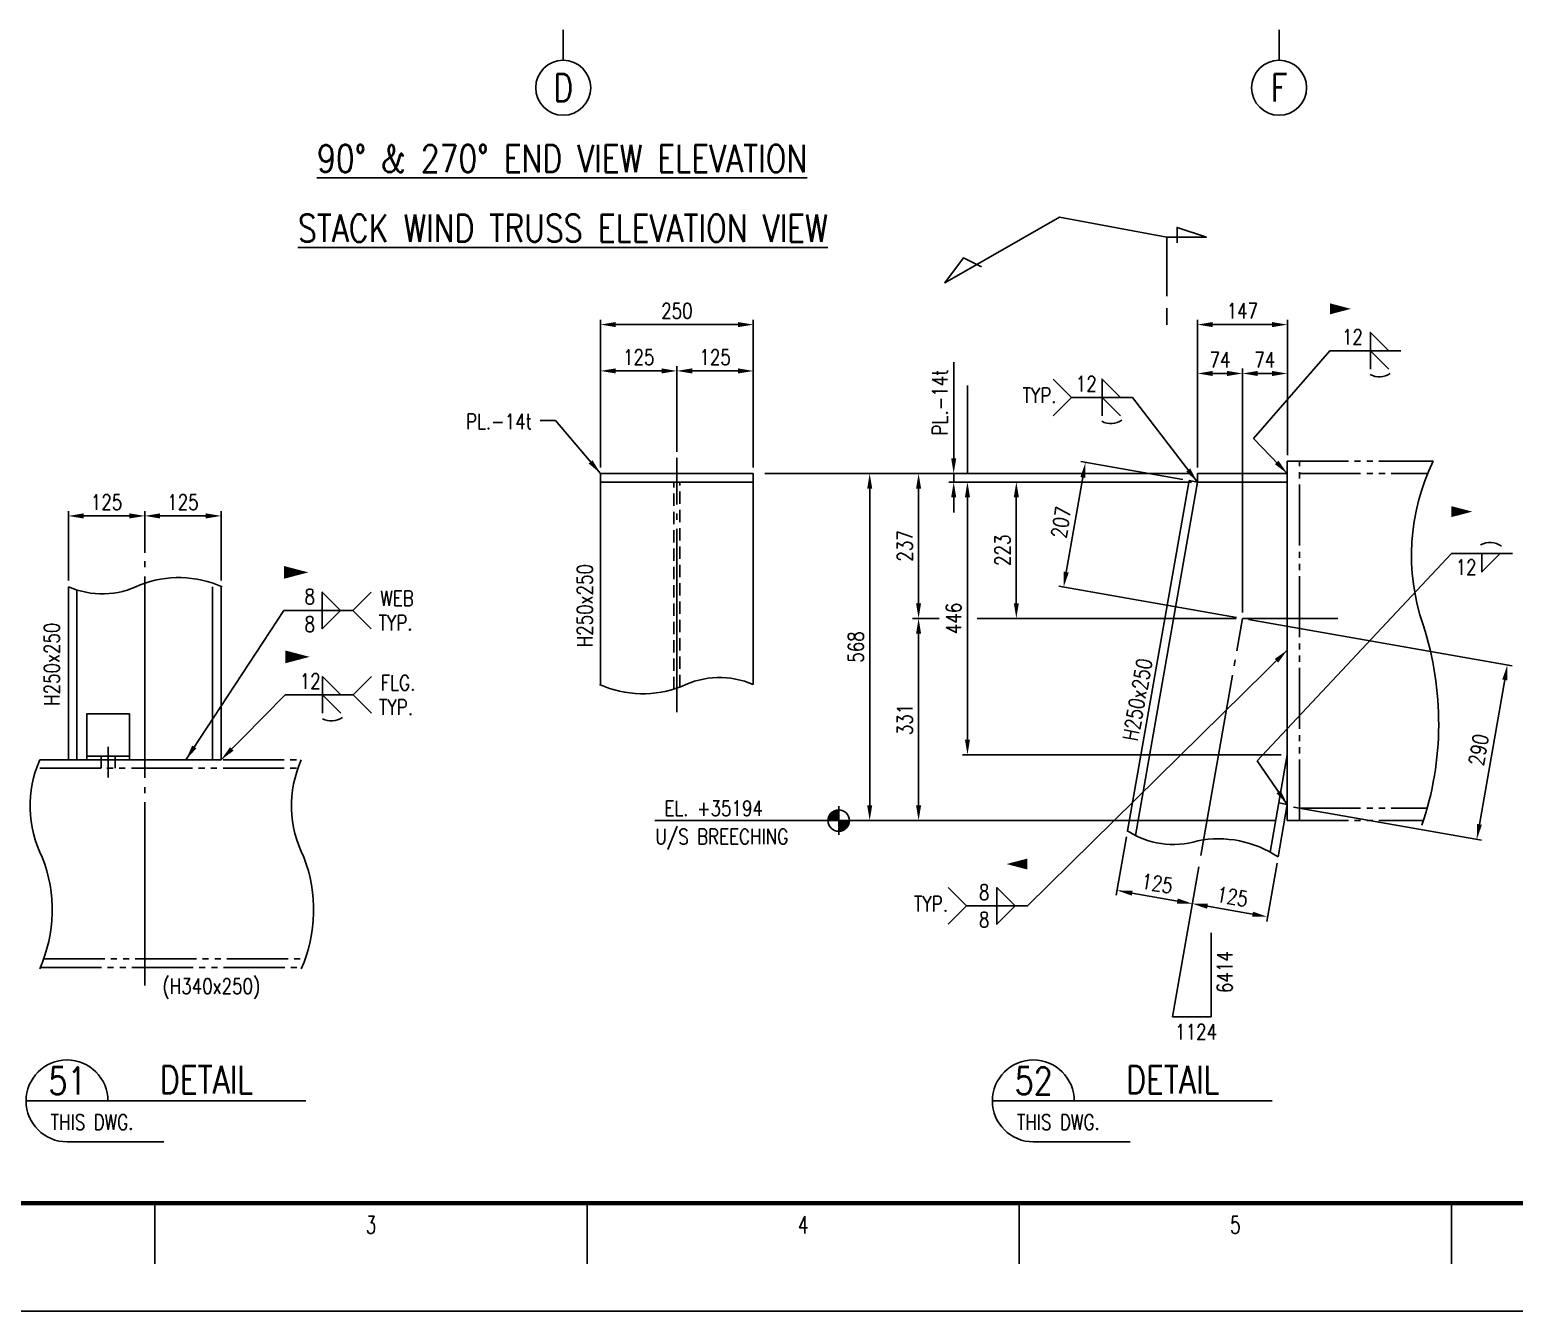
# Model space of a CAD drawing. Header units: millimetres. Extents: x 0 to 134087, y -49114 to 20834.
# Drawn here: x 36526 to 45030, y 0 to 7342 of the extents above; entities that cross this region are included whole.
import ezdxf
from ezdxf.enums import TextEntityAlignment as Align

# ---------------------------------------------------------------- set-up
doc = ezdxf.new("R2010")
doc.units = ezdxf.units.MM
doc.header["$LTSCALE"] = 35
for name, pattern in [('JNK-CENTER', [34, 30, -1.5, 1, -1.5]), ('JNK-HIDDEN', [3, 2, -1]), ('JNK-PHANTOM', [15, 10, -1, 1, -1, 1, -1])]:
    doc.linetypes.add(name, pattern=pattern)
for name, color, linetype in [('CEN-R', 1, 'JNK-CENTER'), ('CON-C', 4, 'Continuous'), ('CON-G', 3, 'Continuous'), ('CON-W', 7, 'Continuous'), ('CON-Y', 2, 'Continuous'), ('Dim-W', 7, 'Continuous'), ('HID-Y', 2, 'JNK-HIDDEN'), ('PHA-M', 6, 'JNK-PHANTOM'), ('STL-OBJT', 7, 'Continuous'), ('TXT-Y', 2, 'Continuous'), ('TXTT-C', 4, 'Continuous')]:
    doc.layers.add(name, color=color, linetype=linetype)
doc.styles.add('ROMANS', font='ROMANS.shx', dxfattribs={"width": 0.8})
doc.styles.add('SIMPLEX', font='simplex.shx', dxfattribs={"width": 0.8})
doc.styles.add('TXTD-Y', font='SIMPLEX.shx', dxfattribs={"width": 0.8})
doc.dimstyles.new('DIM35_15', dxfattribs={"dimscale": 35, "dimtxt": 2.5, "dimasz": 2.5, "dimexe": 1, "dimexo": 1, "dimgap": 1, "dimtad": 1, "dimdec": 0, "dimlfac": 0.428571, "dimdsep": 46, "dimtxsty": 'SIMPLEX', "dimcen": 0, "dimclrd": 256, "dimclre": 256, "dimclrt": 2, "dimadec": 1, "dimazin": 2, "dimtfac": 1, "dimtdec": 0, "dimtix": 1, "dimtmove": 2, "dimatfit": 2, "dimfxl": 1, "dimarcsym": 1})
doc.dimstyles.new('DIM35x3.5', dxfattribs={"dimscale": 35, "dimtxt": 2.5, "dimasz": 2.5, "dimexe": 0.8, "dimexo": 1, "dimgap": 1, "dimtad": 1, "dimdec": 0, "dimlfac": 0.285714, "dimdsep": 46, "dimtxsty": 'SIMPLEX', "dimcen": 0, "dimclrd": 7, "dimclre": 7, "dimclrt": 2, "dimadec": 1, "dimazin": 2, "dimtfac": 1, "dimtdec": 0, "dimtix": 1, "dimtmove": 0, "dimatfit": 2, "dimfxl": 1, "dimtfill": 1, "dimarcsym": 1})

# ---------------------------------------------------------------- blocks, each defined once
blk = doc.blocks.new('col-line')
at = {"layer": 'CON-Y'}
blk.add_line((0, 3), (0, 8), dxfattribs=at)
blk.add_circle((0, 12.5), 4.5, dxfattribs=at)
at = {"layer": 'CON-C', "style": 'SIMPLEX', "width": 0.8}
blk.add_attdef('1', text='', height=4.5, dxfattribs=at).set_placement((0, 12.5), align=Align.MIDDLE_CENTER)
blk = doc.blocks.new('A$C326477C4')
at = {"layer": 'CEN-R'}
blk.add_line((35, -54), (35, -104), dxfattribs=at)
at = {"layer": 'CON-G', "ltscale": 0.5}
for p, q in [((70, -69), (0, -69)), ((70, -75), (0, -75))]:
    blk.add_line(p, q, dxfattribs=at)
blk.add_lwpolyline([(0, 0), (0, -75), (70, -75), (70, 0), (0, 0)], dxfattribs=at)
at = {"layer": 'CON-Y'}
for p, q in [((23.5, -69), (23.5, -89)), ((46.5, -69), (46.5, -89))]:
    blk.add_line(p, q, dxfattribs=at)
blk = doc.blocks.new('weld-sy6')
blk.add_lwpolyline([(0, -3.2), (0, 0), (3.2, -3.2)])
blk.add_arc((1.53, -1.19), 3.36, 242.2167, 304.6401)
blk = doc.blocks.new('SECTITLE')
at = {"layer": 'CON-G'}
for p, q in [((-1.7, 0), (44.1, 0)), ((5, -6.7), (20.86, -6.7))]:
    blk.add_line(p, q, dxfattribs=at)
blk.add_arc((5, 0), 6.7, 0, 270, dxfattribs=at)
at = {"layer": 'CON-C', "style": 'SIMPLEX', "width": 0.8}
for tag, p in [('A', (5.06, 1.04)), ('ELEVATION', (27.83, 1.22))]:
    blk.add_attdef(tag, text='', height=4.5, dxfattribs=at).set_placement(p, align=Align.CENTER)
at = {"layer": 'CON-Y', "style": 'SIMPLEX', "width": 0.8}
blk.add_attdef('H0000-0000', (1.54, -4.72), '', height=2.5, dxfattribs=at)
blk.add_attdef('SCALE', text='', height=2.5, dxfattribs=at).set_placement((44.9, -3.72), align=Align.RIGHT)
blk = doc.blocks.new('FS-MARK')
h = blk.add_hatch(color=256)
edge = h.paths.add_edge_path()
edge.add_arc((0, 0), 1.75, 90, 180)
edge.add_line((-1.75, 0), (0, 0))
edge.add_line((0, 0), (0, 1.75))
h = blk.add_hatch(color=256)
edge = h.paths.add_edge_path()
edge.add_line((0, 0), (0, -1.75))
edge.add_arc((0, 0), 1.75, 270, 360)
edge.add_line((1.75, 0), (0, 0))
for p, q in [((2.33, 0), (-2.33, 0)), ((0, 2.33), (0, -2.33))]:
    blk.add_line(p, q)
blk.add_circle((0, 0), 1.75)
at = {"layer": 'CON-Y', "style": 'SIMPLEX', "width": 0.8}
blk.add_attdef('F.S.', (3.19, 1), '', height=2.5, dxfattribs=at)
blk = doc.blocks.new('*D457')
at = {"color": 7, "linetype": 'ByBlock', "lineweight": -2, "transparency": 16777216}
for p, q in [((36747.2, 4185.9), (36747.2, 4584.5)), ((36834.7, 4556.5), (37097.2, 4556.5)), ((37184.7, 4345.8), (37184.7, 4584.5))]:
    blk.add_line(p, q, dxfattribs=at)
at = {"color": 7, "transparency": 16777216}
for points in [[(36834.7, 4571.1), (36834.7, 4541.9), (36747.2, 4556.5)], [(37097.2, 4571.1), (37097.2, 4541.9), (37184.7, 4556.5)]]:
    blk.add_solid(points, dxfattribs=at)
at = {"layer": 'DEFPOINTS', "color": 0, "transparency": 16777216}
for p in [(37184.7, 4556.5), (37184.7, 4310.8), (36747.2, 4150.9)]:
    blk.add_point(p, dxfattribs=at)
at = {"color": 2, "transparency": 16777216, "insert": (36966, 4635.2), "char_height": 87.5, "attachment_point": 5, "style": 'SIMPLEX', "bg_fill": 3, "box_fill_scale": 1.1, "bg_fill_color": 256, "bg_fill_true_color": 13158600, "bg_fill_transparency": 0}
blk.add_mtext('125', dxfattribs=at)
blk = doc.blocks.new('*D458')
at = {"color": 7, "linetype": 'ByBlock', "lineweight": -2, "transparency": 16777216}
for p, q in [((37184.7, 4345.8), (37184.7, 4584.5)), ((37534.7, 4556.5), (37272.2, 4556.5)), ((37622.2, 4185.9), (37622.2, 4584.5))]:
    blk.add_line(p, q, dxfattribs=at)
at = {"color": 7, "transparency": 16777216}
for points in [[(37272.2, 4571.1), (37272.2, 4541.9), (37184.7, 4556.5)], [(37534.7, 4571.1), (37534.7, 4541.9), (37622.2, 4556.5)]]:
    blk.add_solid(points, dxfattribs=at)
at = {"layer": 'DEFPOINTS', "color": 0, "transparency": 16777216}
for p in [(37184.7, 4556.5), (37184.7, 4310.8), (37622.2, 4150.9)]:
    blk.add_point(p, dxfattribs=at)
at = {"color": 2, "transparency": 16777216, "insert": (37403.5, 4635.2), "char_height": 87.5, "attachment_point": 5, "style": 'SIMPLEX', "bg_fill": 3, "box_fill_scale": 1.1, "bg_fill_color": 256, "bg_fill_true_color": 13158600, "bg_fill_transparency": 0}
blk.add_mtext('125', dxfattribs=at)
blk = doc.blocks.new('*D487')
at = {"color": 7, "linetype": 'ByBlock', "lineweight": -2, "transparency": 16777216}
for p, q in [((42808.9, 2717.5), (42750.3, 2383.3)), ((43223.2, 2546.8), (43181.3, 2307.7)), ((42841.4, 2395.7), (43099.9, 2350.4))]:
    blk.add_line(p, q, dxfattribs=at)
at = {"color": 7, "transparency": 16777216}
for points in [[(42843.9, 2410.1), (42838.8, 2381.4), (42755.2, 2410.9)], [(43102.4, 2364.8), (43097.4, 2336.1), (43186.1, 2335.3)]]:
    blk.add_solid(points, dxfattribs=at)
at = {"layer": 'DEFPOINTS', "color": 0, "transparency": 16777216}
for p in [(42815, 2752), (43229.2, 2581.3), (43186.1, 2335.3)]:
    blk.add_point(p, dxfattribs=at)
at = {"color": 2, "transparency": 16777216, "insert": (42984.2, 2450.7), "char_height": 87.5, "attachment_point": 5, "rotation": 350.05635, "style": 'SIMPLEX', "bg_fill": 3, "box_fill_scale": 1.1, "bg_fill_color": 256, "bg_fill_true_color": 13158600, "bg_fill_transparency": 0}
blk.add_mtext('125', dxfattribs=at)
blk = doc.blocks.new('*D488')
at = {"color": 7, "linetype": 'ByBlock', "lineweight": -2, "transparency": 16777216}
for p, q in [((43670.8, 2566.4), (43612.2, 2232.2)), ((43223.2, 2546.8), (43181.3, 2307.7)), ((43530.8, 2274.9), (43272.3, 2320.2))]:
    blk.add_line(p, q, dxfattribs=at)
at = {"color": 7, "transparency": 16777216}
for points in [[(43274.8, 2334.6), (43269.8, 2305.8), (43186.1, 2335.3)], [(43533.4, 2289.2), (43528.3, 2260.5), (43617, 2259.8)]]:
    blk.add_solid(points, dxfattribs=at)
at = {"layer": 'DEFPOINTS', "color": 0, "transparency": 16777216}
for p in [(43229.2, 2581.3), (43676.8, 2600.9), (43186.1, 2335.3)]:
    blk.add_point(p, dxfattribs=at)
at = {"color": 2, "transparency": 16777216, "insert": (43415.2, 2375.1), "char_height": 87.5, "attachment_point": 5, "rotation": 350.05635, "style": 'SIMPLEX', "bg_fill": 3, "box_fill_scale": 1.1, "bg_fill_color": 256, "bg_fill_true_color": 13158600, "bg_fill_transparency": 0}
blk.add_mtext('125', dxfattribs=at)
blk = doc.blocks.new('*D489')
at = {"color": 7, "linetype": 'ByBlock', "lineweight": -2, "transparency": 16777216}
for p, q in [((43180.1, 4799.4), (41309.6, 4799.4)), ((41337.6, 4711.9), (41337.6, 2898.9)), ((42840.1, 2811.4), (41309.6, 2811.4))]:
    blk.add_line(p, q, dxfattribs=at)
at = {"color": 7, "transparency": 16777216}
for points in [[(41323, 4711.9), (41352.1, 4711.9), (41337.6, 4799.4)], [(41323, 2898.9), (41352.1, 2898.9), (41337.6, 2811.4)]]:
    blk.add_solid(points, dxfattribs=at)
at = {"layer": 'DEFPOINTS', "color": 0, "transparency": 16777216}
for p in [(43215.1, 4799.4), (41337.6, 2811.4), (42875.1, 2811.4)]:
    blk.add_point(p, dxfattribs=at)
at = {"color": 2, "transparency": 16777216, "insert": (41258.8, 3805.4), "char_height": 87.5, "attachment_point": 5, "rotation": 90, "style": 'SIMPLEX', "bg_fill": 3, "box_fill_scale": 1.1, "bg_fill_color": 256, "bg_fill_true_color": 13158600, "bg_fill_transparency": 0}
blk.add_mtext('568', dxfattribs=at)
blk = doc.blocks.new('*D516')
at = {"color": 7, "linetype": 'ByBlock', "lineweight": -2, "transparency": 16777216}
for p, q in [((41582.6, 4799.4), (41589.6, 4799.4)), ((41617.6, 4056.6), (41617.6, 4711.9)), ((41736.5, 3969.1), (41589.6, 3969.1)), ((42009.3, 3969.1), (41954, 3969.1)), ((43437.5, 3969.1), (42200.6, 3969.1))]:
    blk.add_line(p, q, dxfattribs=at)
at = {"color": 7, "transparency": 16777216}
for points in [[(41603, 4711.9), (41632.1, 4711.9), (41617.6, 4799.4)], [(41603, 4056.6), (41632.1, 4056.6), (41617.6, 3969.1)]]:
    blk.add_solid(points, dxfattribs=at)
at = {"layer": 'DEFPOINTS', "color": 0, "transparency": 16777216}
for p in [(41617.6, 4799.4), (41617.6, 4799.4), (43472.5, 3969.1)]:
    blk.add_point(p, dxfattribs=at)
at = {"color": 2, "transparency": 16777216, "insert": (41538.8, 4384.2), "char_height": 87.5, "attachment_point": 5, "rotation": 90, "style": 'SIMPLEX', "bg_fill": 3, "box_fill_scale": 1.1, "bg_fill_color": 256, "bg_fill_true_color": 13158600, "bg_fill_transparency": 0}
blk.add_mtext('237', dxfattribs=at)
blk = doc.blocks.new('*D490')
at = {"color": 7, "linetype": 'ByBlock', "lineweight": -2, "transparency": 16777216}
for p, q in [((41582.6, 3969.1), (41589.6, 3969.1)), ((41617.6, 3881.6), (41617.6, 2898.9)), ((41582.6, 2811.4), (41589.6, 2811.4))]:
    blk.add_line(p, q, dxfattribs=at)
at = {"color": 7, "transparency": 16777216}
for points in [[(41603, 3881.6), (41632.1, 3881.6), (41617.6, 3969.1)], [(41603, 2898.9), (41632.1, 2898.9), (41617.6, 2811.4)]]:
    blk.add_solid(points, dxfattribs=at)
at = {"layer": 'DEFPOINTS', "color": 0, "transparency": 16777216}
for p in [(41617.6, 3969.1), (41617.6, 2811.4), (41617.6, 2811.4)]:
    blk.add_point(p, dxfattribs=at)
at = {"color": 2, "transparency": 16777216, "insert": (41538.8, 3390.2), "char_height": 87.5, "attachment_point": 5, "rotation": 90, "style": 'SIMPLEX', "bg_fill": 3, "box_fill_scale": 1.1, "bg_fill_color": 256, "bg_fill_true_color": 13158600, "bg_fill_transparency": 0}
blk.add_mtext('331', dxfattribs=at)
blk = doc.blocks.new('*D491')
at = {"color": 7, "linetype": 'ByBlock', "lineweight": -2, "transparency": 16777216}
for p, q in [((41818.8, 4886.9), (41818.8, 5437.7)), ((43180.1, 4799.4), (41790.8, 4799.4)), ((41818.8, 4750.4), (41818.8, 4799.4)), ((43180.1, 4750.4), (41790.8, 4750.4)), ((41818.8, 4662.9), (41818.8, 4575.4))]:
    blk.add_line(p, q, dxfattribs=at)
at = {"color": 7, "transparency": 16777216}
for points in [[(41804.2, 4886.9), (41833.4, 4886.9), (41818.8, 4799.4)], [(41804.2, 4662.9), (41833.4, 4662.9), (41818.8, 4750.4)]]:
    blk.add_solid(points, dxfattribs=at)
at = {"layer": 'DEFPOINTS', "color": 0, "transparency": 16777216}
for p in [(41818.8, 4799.4), (43215.1, 4799.4), (43215.1, 4750.4)]:
    blk.add_point(p, dxfattribs=at)
at = {"color": 2, "transparency": 16777216, "insert": (41740.1, 5206.1), "char_height": 87.5, "attachment_point": 5, "rotation": 90, "style": 'SIMPLEX', "bg_fill": 3, "box_fill_scale": 1.1, "bg_fill_color": 256, "bg_fill_true_color": 13158600, "bg_fill_transparency": 0}
blk.add_mtext('PL.-14t', dxfattribs=at)
blk = doc.blocks.new('*D492')
at = {"color": 7, "linetype": 'ByBlock', "lineweight": -2, "transparency": 16777216}
for p, q in [((41862.6, 4750.4), (41869.6, 4750.4)), ((41897.6, 3275.2), (41897.6, 4662.9)), ((43695, 3187.7), (41869.6, 3187.7))]:
    blk.add_line(p, q, dxfattribs=at)
at = {"color": 7, "transparency": 16777216}
for points in [[(41883, 4662.9), (41912.1, 4662.9), (41897.6, 4750.4)], [(41883, 3275.2), (41912.1, 3275.2), (41897.6, 3187.7)]]:
    blk.add_solid(points, dxfattribs=at)
at = {"layer": 'DEFPOINTS', "color": 0, "transparency": 16777216}
for p in [(41897.6, 4750.4), (41897.6, 4750.4), (43730, 3187.7)]:
    blk.add_point(p, dxfattribs=at)
at = {"color": 2, "transparency": 16777216, "insert": (41818.8, 3969.1), "char_height": 87.5, "attachment_point": 5, "rotation": 90, "style": 'SIMPLEX', "bg_fill": 3, "box_fill_scale": 1.1, "bg_fill_color": 256, "bg_fill_true_color": 13158600, "bg_fill_transparency": 0}
blk.add_mtext('446', dxfattribs=at)
blk = doc.blocks.new('*D493')
at = {"color": 7, "linetype": 'ByBlock', "lineweight": -2, "transparency": 16777216}
for p, q in [((43472.5, 4004.1), (43472.5, 5400.5)), ((43560, 5372.5), (43642.5, 5372.5)), ((43730, 4904.4), (43730, 5400.5))]:
    blk.add_line(p, q, dxfattribs=at)
at = {"color": 7, "transparency": 16777216}
for points in [[(43560, 5387.1), (43560, 5357.9), (43472.5, 5372.5)], [(43642.5, 5387.1), (43642.5, 5357.9), (43730, 5372.5)]]:
    blk.add_solid(points, dxfattribs=at)
at = {"layer": 'DEFPOINTS', "color": 0, "transparency": 16777216}
for p in [(43730, 5372.5), (43730, 4869.4), (43472.5, 3969.1)]:
    blk.add_point(p, dxfattribs=at)
at = {"color": 2, "transparency": 16777216, "insert": (43601.2, 5451.2), "char_height": 87.5, "attachment_point": 5, "style": 'SIMPLEX', "bg_fill": 3, "box_fill_scale": 1.1, "bg_fill_color": 256, "bg_fill_true_color": 13158600, "bg_fill_transparency": 0}
blk.add_mtext('74', dxfattribs=at)
blk = doc.blocks.new('*D494')
at = {"color": 7, "linetype": 'ByBlock', "lineweight": -2, "transparency": 16777216}
for p, q in [((43215.1, 4834.4), (43215.1, 5680.5)), ((43302.6, 5652.5), (43642.5, 5652.5)), ((43730, 4939.4), (43730, 5680.5))]:
    blk.add_line(p, q, dxfattribs=at)
at = {"color": 7, "transparency": 16777216}
for points in [[(43302.6, 5667.1), (43302.6, 5637.9), (43215.1, 5652.5)], [(43642.5, 5667.1), (43642.5, 5637.9), (43730, 5652.5)]]:
    blk.add_solid(points, dxfattribs=at)
at = {"layer": 'DEFPOINTS', "color": 0, "transparency": 16777216}
for p in [(43730, 5652.5), (43730, 4904.4), (43215.1, 4799.4)]:
    blk.add_point(p, dxfattribs=at)
at = {"color": 2, "transparency": 16777216, "insert": (43472.5, 5731.2), "char_height": 87.5, "attachment_point": 5, "style": 'SIMPLEX', "bg_fill": 3, "box_fill_scale": 1.1, "bg_fill_color": 256, "bg_fill_true_color": 13158600, "bg_fill_transparency": 0}
blk.add_mtext('147', dxfattribs=at)
blk = doc.blocks.new('*D495')
at = {"color": 7, "linetype": 'ByBlock', "lineweight": -2, "transparency": 16777216}
for p, q in [((43180.1, 4750.4), (42149.6, 4750.4)), ((42177.6, 4056.6), (42177.6, 4662.9)), ((42993.3, 3969.1), (42149.6, 3969.1))]:
    blk.add_line(p, q, dxfattribs=at)
at = {"color": 7, "transparency": 16777216}
for points in [[(42163, 4662.9), (42192.1, 4662.9), (42177.6, 4750.4)], [(42163, 4056.6), (42192.1, 4056.6), (42177.6, 3969.1)]]:
    blk.add_solid(points, dxfattribs=at)
at = {"layer": 'DEFPOINTS', "color": 0, "transparency": 16777216}
for p in [(42177.6, 4750.4), (43215.1, 4750.4), (43028.3, 3969.1)]:
    blk.add_point(p, dxfattribs=at)
at = {"color": 2, "transparency": 16777216, "insert": (42098.8, 4359.7), "char_height": 87.5, "attachment_point": 5, "rotation": 90, "style": 'SIMPLEX', "bg_fill": 3, "box_fill_scale": 1.1, "bg_fill_color": 256, "bg_fill_true_color": 13158600, "bg_fill_transparency": 0}
blk.add_mtext('223', dxfattribs=at)
blk = doc.blocks.new('*D496')
at = {"color": 7, "linetype": 'ByBlock', "lineweight": -2, "transparency": 16777216}
for p, q in [((43507, 3963), (45018.1, 3698.1)), ((44830.4, 2789.6), (44975.4, 3616.8)), ((43764.4, 2887.6), (44842.9, 2698.6))]:
    blk.add_line(p, q, dxfattribs=at)
at = {"color": 7, "transparency": 16777216}
for points in [[(44961.1, 3619.3), (44989.8, 3614.2), (44990.6, 3702.9)], [(44816.1, 2792.1), (44844.8, 2787.1), (44815.3, 2703.4)]]:
    blk.add_solid(points, dxfattribs=at)
at = {"layer": 'DEFPOINTS', "color": 0, "transparency": 16777216}
for p in [(43472.5, 3969.1), (44990.6, 3702.9), (43730, 2893.7)]:
    blk.add_point(p, dxfattribs=at)
at = {"color": 2, "transparency": 16777216, "insert": (44825.4, 3216.8), "char_height": 87.5, "attachment_point": 5, "rotation": 80.05635, "style": 'SIMPLEX', "bg_fill": 3, "box_fill_scale": 1.1, "bg_fill_color": 256, "bg_fill_true_color": 13158600, "bg_fill_transparency": 0}
blk.add_mtext('290', dxfattribs=at)
blk = doc.blocks.new('*D497')
at = {"color": 7, "linetype": 'ByBlock', "lineweight": -2, "transparency": 16777216}
for p, q in [((43215.1, 4869.4), (43215.1, 5400.5)), ((43302.6, 5372.5), (43385, 5372.5)), ((43472.5, 4039.1), (43472.5, 5400.5))]:
    blk.add_line(p, q, dxfattribs=at)
at = {"color": 7, "transparency": 16777216}
for points in [[(43302.6, 5387.1), (43302.6, 5357.9), (43215.1, 5372.5)], [(43385, 5387.1), (43385, 5357.9), (43472.5, 5372.5)]]:
    blk.add_solid(points, dxfattribs=at)
at = {"layer": 'DEFPOINTS', "color": 0, "transparency": 16777216}
for p in [(43472.5, 5372.5), (43215.1, 4834.4), (43472.5, 4004.1)]:
    blk.add_point(p, dxfattribs=at)
at = {"color": 2, "transparency": 16777216, "insert": (43343.8, 5451.2), "char_height": 87.5, "attachment_point": 5, "style": 'SIMPLEX', "bg_fill": 3, "box_fill_scale": 1.1, "bg_fill_color": 256, "bg_fill_true_color": 13158600, "bg_fill_transparency": 0}
blk.add_mtext('74', dxfattribs=at)
blk = doc.blocks.new('*D498')
at = {"color": 7, "linetype": 'ByBlock', "lineweight": -2, "transparency": 16777216}
for p, q in [((43132.3, 4764.9), (42546.3, 4867.7)), ((42558.8, 4776.6), (42463.8, 4234.7)), ((43438, 3975.1), (42421.1, 4153.4))]:
    blk.add_line(p, q, dxfattribs=at)
at = {"color": 7, "transparency": 16777216}
for points in [[(42544.4, 4779.2), (42573.1, 4774.1), (42573.9, 4862.8)], [(42449.4, 4237.3), (42478.1, 4232.2), (42448.7, 4148.6)]]:
    blk.add_solid(points, dxfattribs=at)
at = {"layer": 'DEFPOINTS', "color": 0, "transparency": 16777216}
for p in [(43166.8, 4758.9), (42448.7, 4148.6), (43472.5, 3969.1)]:
    blk.add_point(p, dxfattribs=at)
at = {"color": 2, "transparency": 16777216, "insert": (42433.7, 4519.3), "char_height": 87.5, "attachment_point": 5, "rotation": 80.05635, "style": 'SIMPLEX', "bg_fill": 3, "box_fill_scale": 1.1, "bg_fill_color": 256, "bg_fill_true_color": 13158600, "bg_fill_transparency": 0}
blk.add_mtext('207', dxfattribs=at)
blk = doc.blocks.new('*D499')
at = {"color": 7, "linetype": 'ByBlock', "lineweight": -2, "transparency": 16777216}
for p, q in [((39795.8, 4834.4), (39795.8, 5680.5)), ((39883.3, 5652.5), (40583.3, 5652.5)), ((40670.8, 4834.4), (40670.8, 5680.5))]:
    blk.add_line(p, q, dxfattribs=at)
at = {"color": 7, "transparency": 16777216}
for points in [[(39883.3, 5667.1), (39883.3, 5637.9), (39795.8, 5652.5)], [(40583.3, 5667.1), (40583.3, 5637.9), (40670.8, 5652.5)]]:
    blk.add_solid(points, dxfattribs=at)
at = {"layer": 'DEFPOINTS', "color": 0, "transparency": 16777216}
for p in [(40670.8, 5652.5), (39795.8, 4799.4), (40670.8, 4799.4)]:
    blk.add_point(p, dxfattribs=at)
at = {"color": 2, "transparency": 16777216, "insert": (40233.3, 5731.2), "char_height": 87.5, "attachment_point": 5, "style": 'SIMPLEX', "bg_fill": 3, "box_fill_scale": 1.1, "bg_fill_color": 256, "bg_fill_true_color": 13158600, "bg_fill_transparency": 0}
blk.add_mtext('250', dxfattribs=at)
blk = doc.blocks.new('*D500')
at = {"color": 7, "linetype": 'ByBlock', "lineweight": -2, "transparency": 16777216}
for p, q in [((40233.3, 4924.5), (40233.3, 5415.1)), ((40320.8, 5387.1), (40583.3, 5387.1)), ((40670.8, 4869.4), (40670.8, 5415.1))]:
    blk.add_line(p, q, dxfattribs=at)
at = {"color": 7, "transparency": 16777216}
for points in [[(40320.8, 5401.7), (40320.8, 5372.5), (40233.3, 5387.1)], [(40583.3, 5401.7), (40583.3, 5372.5), (40670.8, 5387.1)]]:
    blk.add_solid(points, dxfattribs=at)
at = {"layer": 'DEFPOINTS', "color": 0, "transparency": 16777216}
for p in [(40670.8, 5387.1), (40233.3, 4889.5, 0), (40670.8, 4834.4)]:
    blk.add_point(p, dxfattribs=at)
at = {"color": 2, "transparency": 16777216, "insert": (40452.1, 5465.8), "char_height": 87.5, "attachment_point": 5, "style": 'SIMPLEX', "bg_fill": 3, "box_fill_scale": 1.1, "bg_fill_color": 256, "bg_fill_true_color": 13158600, "bg_fill_transparency": 0}
blk.add_mtext('125', dxfattribs=at)
blk = doc.blocks.new('*D501')
at = {"color": 7, "linetype": 'ByBlock', "lineweight": -2, "transparency": 16777216}
for p, q in [((39795.8, 4869.4), (39795.8, 5415.1)), ((40145.8, 5387.1), (39883.3, 5387.1)), ((40233.3, 4959.5), (40233.3, 5415.1))]:
    blk.add_line(p, q, dxfattribs=at)
at = {"color": 7, "transparency": 16777216}
for points in [[(39883.3, 5401.7), (39883.3, 5372.5), (39795.8, 5387.1)], [(40145.8, 5401.7), (40145.8, 5372.5), (40233.3, 5387.1)]]:
    blk.add_solid(points, dxfattribs=at)
at = {"layer": 'DEFPOINTS', "color": 0, "transparency": 16777216}
for p in [(39795.8, 5387.1), (40233.3, 4924.5), (39795.8, 4834.4)]:
    blk.add_point(p, dxfattribs=at)
at = {"color": 2, "transparency": 16777216, "insert": (40014.6, 5465.8), "char_height": 87.5, "attachment_point": 5, "style": 'SIMPLEX', "bg_fill": 3, "box_fill_scale": 1.1, "bg_fill_color": 256, "bg_fill_true_color": 13158600, "bg_fill_transparency": 0}
blk.add_mtext('125', dxfattribs=at)
blk = doc.blocks.new('SECMARK4')
at = {"layer": 'CON-C'}
blk.add_line((0, 0), (-2.72, 0), dxfattribs=at)
blk.add_lwpolyline([(-4.67, 0), (-14.32, 0), (-14.32, -6.45), (-15.93, -1.66), (-13.39, -1.66)], dxfattribs=at)
at = {"layer": 'CON-C', "style": 'SIMPLEX', "width": 0.8}
blk.add_attdef('TAG', text='', height=3.5, dxfattribs=at).set_placement((-7.82, -4.86), align=Align.CENTER)

msp = doc.modelspace()

# ---------------------------------------------------------------- linework, layer by layer
for p, q in [((43292.9512, 1687.5041), (43292.9512, 2168.5955)), ((43072.5346, 1687.5041), (43292.9512, 1687.5041))]:
    msp.add_line(p, q)
at = {"color": 7}
for p, q in [((37243.3475, 618.9025), (37243.3475, 272.3171)), ((39718.9573, 618.9025), (39718.9573, 272.3171)), ((42194.567, 618.9025), (42194.567, 272.3171)), ((44670.1768, 618.9025), (44670.1768, 272.3171)), ((60736.8841, 0), (31301.8841, 0))]:
    msp.add_line(p, q, dxfattribs=at)
for points in [[(44205.8177, 5502.7581), (44205.8177, 5607.7581), (44310.8177, 5502.7581)], [(44844.5666, 4341.0456), (44844.5666, 4236.0456), (44949.5666, 4341.0456)], [(38201.3119, 4015.0556), (38201.3119, 4120.0556), (38306.3119, 4015.0556)], [(38201.3119, 4015.0556), (38201.3119, 3910.0556), (38306.3119, 4015.0556)], [(38203.9061, 3531.073), (38203.9061, 3636.073), (38308.9061, 3531.073)], [(42066.3972, 2322.1767), (42066.3972, 2427.1767), (42171.3972, 2322.1767)], [(42066.3972, 2322.1767), (42066.3972, 2217.1767), (42171.3972, 2322.1767)]]:
    msp.add_lwpolyline(points)
at = {"color": 7, "const_width": 24.7561}
msp.add_lwpolyline([(32292.128, 618.9025), (60130.3597, 618.9025)], dxfattribs=at)
msp.add_arc((44890.7247, 4286.5524), 117.4618, 55.35992354, 117.78333935)
at = {"layer": 'CEN-R'}
for p, q in [((40233.3295, 3432.4462, 0), (40233.3295, 4889.4546, 0)), ((43729.9674, 2811.4117), (43729.9674, 4869.4117)), ((37184.7382, 3159.5606), (37184.7382, 4310.7706)), ((43234.4235, 2610.9315), (43472.5223, 3969.0668)), ((43472.5223, 3969.0668), (44019.426, 3969.0668)), ((37184.7382, 1866.0264), (37184.7382, 3296.3047)), ((37184.7382, 2809.5606), (37184.7382, 1866.0264))]:
    msp.add_line(p, q, dxfattribs=at)
at = {"layer": 'CON-C'}
msp.add_lwpolyline([(43040.5636, 6153.1289), (42424.6564, 6268.3049), (41767.7993, 5891.9595), (41874.8626, 6034.8245), (41978.925, 5982.8479)], dxfattribs=at)
at = {"layer": 'CON-G'}
for p, q in [((39795.8295, 3587.6643, 0), (39795.8295, 4799.4117, 0)), ((39795.8295, 4799.4117), (40670.8295, 4799.4117)), ((40670.8295, 3590.0225, 0), (40670.8295, 4799.4117, 0)), ((43729.9674, 4799.4117), (43215.0773, 4799.4117)), ((43215.0773, 4750.4117), (43215.0773, 4799.4117)), ((43729.9674, 2903.9593), (43729.9674, 4799.4117)), ((43729.9674, 2903.9593), (43729.9674, 4799.4117)), ((39795.8295, 4750.4117), (40670.8295, 4750.4117)), ((42814.984, 2752.0095), (43166.8133, 4758.873)), ((42860.1672, 2725.9759), (43215.0773, 4750.4117)), ((43215.0773, 4750.4117), (43166.8133, 4758.873)), ((43729.9674, 4750.4117), (43215.0773, 4750.4117)), ((36747.2382, 3159.5606), (36747.2382, 4150.9034)), ((36796.2382, 3159.5606), (36796.2382, 4132.3918)), ((37573.2382, 3159.5606), (37573.2382, 4150.9034)), ((37622.2382, 3159.5606), (37622.2382, 4150.9034)), ((36747.2382, 3159.5606), (37622.2382, 3159.5606)), ((43632.2905, 2630.5648), (43729.9674, 3187.722)), ((43677.2456, 2603.2301), (43729.9674, 2903.9593)), ((43729.9674, 2903.9593), (43681.7035, 2912.4206))]:
    msp.add_line(p, q, dxfattribs=at)
at = {"layer": 'CON-W'}
for p, q in [((43974.2138, 5502.7581), (44380.8177, 5502.7581)), ((39537.0021, 5102.919), (39449.5021, 5102.919)), ((44669.5666, 4341.0456), (45019.5666, 4341.0456)), ((44669.5666, 4341.0456), (45019.5666, 4341.0456)), ((38376.3119, 4015.0556), (37981.832, 4015.0556)), ((37989.5681, 3531.073), (38378.9061, 3531.073)), ((41891.3972, 2322.1767), (42241.3972, 2322.1767))]:
    msp.add_line(p, q, dxfattribs=at)
for points in [[(43974.2138, 5502.7581, 0, 0, 0), (43974.2138, 5742.7581, 63, 0, 0), (44094.2138, 5742.7581, 0, 0, 0)], [(44669.5666, 4341.0456, 0, 0, 0), (44669.5666, 4581.0456, 63, 0, 0), (44789.5666, 4581.0456, 0, 0, 0)], [(42241.3972, 2322.1767, 0, 0, 0), (42241.3972, 2562.1767, 63, 0, 0), (42121.3972, 2562.1767, 0, 0, 0)]]:
    msp.add_lwpolyline(points, format="xyseb", dxfattribs=at)
for points in [[(38481.3119, 4120.0556), (38376.3119, 4015.0556), (38481.3119, 3910.0556)], [(38483.9061, 3636.073), (38378.9061, 3531.073), (38483.9061, 3426.073)], [(41786.3972, 2427.1767), (41891.3972, 2322.1767), (41786.3972, 2217.1767)]]:
    msp.add_lwpolyline(points, dxfattribs=at)
at = {"layer": 'Dim-W'}
msp.add_line((40107.6635, 2811.4117), (43662.3491, 2811.4117), dxfattribs=at)
at = {"layer": 'HID-Y'}
for p, q in [((40215.8295, 3564.0025, 0), (40215.8295, 4750.4117, 0)), ((40250.8295, 3575.7384, 0), (40250.8295, 4750.4117, 0))]:
    msp.add_line(p, q, dxfattribs=at)
at = {"layer": 'PHA-M'}
for p, q in [((43729.9674, 4869.4117), (44565.7504, 4869.4117)), ((43729.9674, 4799.4117), (43729.9674, 4869.4117)), ((43799.9674, 2811.4117), (43799.9674, 4869.4117)), ((43799.9674, 4799.4117), (44534.2304, 4799.4117)), ((36583.4458, 3159.5606), (38081.4229, 3159.5606)), ((36747.2382, 3159.5606), (37622.2382, 3159.5606)), ((36583.4458, 3110.5606), (38062.1102, 3110.5606)), ((43729.9674, 2903.9593), (43729.9674, 2811.4117)), ((43729.9674, 2811.4117), (44510.0261, 2811.4117)), ((43799.9674, 2881.4117), (44530.897, 2881.4117)), ((36586.6529, 1969.5606), (38084.63, 1969.5606)), ((36605.9109, 2018.5606), (38103.888, 2018.5606))]:
    msp.add_line(p, q, dxfattribs=at)
at = {"layer": 'PHA-M', "linetype": 'ByBlock'}
for points in [[(44501.3528, 2785.0072, 0.161075605), (44507.7477, 3931.8527, -0.198847876), (44565.7504, 4869.4117)], [(36747.2382, 4150.9034, 0.224731575), (37158.1007, 4161.7319, -0.198847876), (37627.6516, 4150.9034)], [(36583.4458, 3159.5606, 0.224731575), (36598.1724, 2600.7875, -0.198847876), (36583.4458, 1962.1983)], [(38081.4229, 3159.5606, 0.224731575), (38096.1496, 2600.7875, -0.198847876), (38081.4229, 1962.1983)], [(42810.0577, 2755.2595, 0.224731575), (43216.6182, 2694.9777, -0.198847876), (43677.2456, 2603.2301)]]:
    msp.add_lwpolyline(points, format="xyb", dxfattribs=at)
at = {"layer": 'PHA-M', "linetype": 'ByBlock', "elevation": 0}
msp.add_lwpolyline([(40670.8295, 3590.0225, 0.224731575), (40259.9669, 3579.1941, -0.198847876), (39790.416, 3590.0225)], format="xyb", dxfattribs=at)
at = {"layer": 'STL-OBJT'}
for points in [[(37981.832, 4015.0556, 0, 0, 0), (37981.832, 4233.073, 73.5, 0, 0), (38121.832, 4233.073, 0, 0, 0)], [(37989.5681, 3531.073, 0, 0, 0), (37989.5681, 3749.0904, 73.5, 0, 0), (38129.5681, 3749.0904, 0, 0, 0)]]:
    msp.add_lwpolyline(points, format="xyseb", dxfattribs=at)

# ---------------------------------------------------------------- block references
at = {"xscale": -3.5, "yscale": 3.5, "zscale": 3.5}
msp.add_blockref('A$C326477C4', (37097.2382, 3422.0606), dxfattribs=at)
at = {"layer": 'CON-W'}
ref = msp.add_blockref('col-line', (39581.903, 7446.9178, 0), dxfattribs=dict(at, xscale=-35, yscale=35, zscale=35, rotation=180))
ref.add_attrib('1', 'D', dxfattribs={"layer": 'CON-C', "height": 157.5, "style": 'SIMPLEX', "width": 0.8}).set_placement((39581.903, 7009.4178, 0), align=Align.MIDDLE_CENTER)
ref = msp.add_blockref('col-line', (43682.903, 7446.9178, 0), dxfattribs=dict(at, xscale=-35, yscale=35, zscale=35, rotation=180))
ref.add_attrib('1', 'F', dxfattribs={"layer": 'CON-C', "height": 157.5, "style": 'SIMPLEX', "width": 0.8}).set_placement((43682.903, 7009.4178, 0), align=Align.MIDDLE_CENTER)
for name, p, xscale, yscale, zscale in [('weld-sy6', (44205.8177, 5502.7581), 32.8125, 32.8125, 32.8125), ('weld-sy6', (38203.9061, 3531.073), 32.8125, 32.8125, 32.8125), ('FS-MARK', (41160.2837, 2811.4117), 35, 35, 35)]:
    msp.add_blockref(name, p, dxfattribs=dict(at, xscale=xscale, yscale=yscale, zscale=zscale))
ref = msp.add_blockref('SECTITLE', (36564.7057, 1205.2127), dxfattribs=dict(at, xscale=35, yscale=35, zscale=35))
ref.add_attrib('H0000-0000', 'THIS DWG.', (36646.2601, 1040.0127), dxfattribs={"layer": 'CON-Y', "height": 87.5, "style": 'SIMPLEX', "width": 0.8})
ref.add_attrib('A', '51', dxfattribs={"layer": 'CON-C', "height": 157.5, "style": 'SIMPLEX', "width": 0.8}).set_placement((36741.8057, 1241.6127), align=Align.CENTER)
ref.add_attrib('ELEVATION', 'DETAIL', dxfattribs={"layer": 'CON-C', "height": 157.5, "style": 'SIMPLEX', "width": 0.8}).set_placement((37538.7557, 1247.9127), align=Align.CENTER)
ref = msp.add_blockref('SECTITLE', (42099.8774, 1205.2127), dxfattribs=dict(at, xscale=35, yscale=35, zscale=35))
ref.add_attrib('H0000-0000', 'THIS DWG.', (42181.4319, 1040.0127), dxfattribs={"layer": 'CON-Y', "height": 87.5, "style": 'SIMPLEX', "width": 0.8})
ref.add_attrib('A', '52', dxfattribs={"layer": 'CON-C', "height": 157.5, "style": 'SIMPLEX', "width": 0.8}).set_placement((42276.9774, 1241.6127), align=Align.CENTER)
ref.add_attrib('ELEVATION', 'DETAIL', dxfattribs={"layer": 'CON-C', "height": 157.5, "style": 'SIMPLEX', "width": 0.8}).set_placement((43073.9274, 1247.9127), align=Align.CENTER)

# ---------------------------------------------------------------- texts
at = {"color": 7, "style": 'ROMANS', "width": 0.7}
for s, p in [('3', (38481.1524, 495.122)), ('4', (40956.7621, 495.122)), ('5', (43432.3719, 495.122))]:
    msp.add_text(s, height=99.0244, dxfattribs=at).set_placement(p, align=Align.MIDDLE)
at = {"layer": 'CON-W', "color": 2, "style": 'SIMPLEX', "width": 0.8}
for s, p in [('12', (44042.7752, 5537.7581)), ('12', (44694.231, 4218.5456)), ('8', (38099.9527, 4050.0556)), ('8', (38099.9527, 3892.5556)), ('12', (38072.7409, 3566.073)), ('8', (41963.2662, 2357.1767)), ('8', (41963.2662, 2199.6767))]:
    msp.add_text(s, height=87.5, dxfattribs=at).set_placement(p)
msp.add_text('(H340x250)', height=87.5, dxfattribs=at).set_placement((37566.7443, 1818.9936, 0), align=Align.CENTER)
at = {"layer": 'CON-Y', "style": 'SIMPLEX', "width": 0.8}
for p in [(39749.5092, 3803.57), (36696.5412, 3467.9927)]:
    msp.add_text('H250x250', height=87.5, rotation=90, dxfattribs=at).set_placement(p)
for s, p in [('EL. +35194', (40162.0621, 2837.5235)), ('U/S BREECHING', (40109.4518, 2675.5321))]:
    msp.add_text(s, height=87.5, dxfattribs=at).set_placement(p)
at = {"layer": 'TXT-Y', "color": 2, "style": 'SIMPLEX', "width": 0.8}
msp.add_text('PL.-14t', height=87.5, dxfattribs=at).set_placement((39025.0692, 5053.7261))
at = {"layer": 'TXT-Y', "style": 'SIMPLEX', "width": 0.8}
for s, p in [('WEB', (38534.2407, 4084.3556)), ('TYP.', (38524.2407, 3944.3556)), ('FLG.', (38536.8349, 3600.373)), ('TYP.', (38526.8349, 3460.373)), ('TYP.', (41591.1266, 2334.3482))]:
    msp.add_text(s, height=87.5, dxfattribs=at).set_placement(p, align=Align.MIDDLE_LEFT)
msp.add_text('6414', height=87.5, rotation=90, dxfattribs=at).set_placement((43415.2597, 1822.9681))
msp.add_text('1124', height=87.5, dxfattribs=at).set_placement((43087.4797, 1557.0914))
at = {"layer": 'TXTT-C', "style": 'TXTD-Y', "width": 0.8}
for s, p in [('%%U90%%D & 270%%D END VIEW ELEVATION', (39575.5939, 6525.129)), ('%%USTACK WIND TRUSS ELEVATION VIEW', (39579.5312, 6125.8429))]:
    msp.add_text(s, height=157.5, dxfattribs=at).set_placement(p, align=Align.CENTER)

# ---------------------------------------------------------------- leaders
at = {"layer": 'CON-W'}
for points in [[(37420.5482, 3159.5606), (37981.832, 4015.0556)], [(37622.2382, 3159.5606), (37989.5681, 3531.073)]]:
    msp.add_leader(points, dimstyle='DIM35_15', override={"dimgap": 1, "dimtad": 0}, dxfattribs=at)

# ---------------------------------------------------------------- next in the draw order: dimensions: what is measured, and where the dimension line sits
for base, p1, p2, picture, middle in [((40670.8295, 5652.4898), (39795.8295, 4799.4117), (40670.8295, 4799.4117), '*D499', (40233.3295, 5731.2398)), ((37184.7382, 4556.4886), (36747.2382, 4150.9034), (37184.7382, 4310.7706), '*D457', (36965.9882, 4635.2386))]:
    dim = msp.add_linear_dim(base=base, p1=p1, p2=p2, dimstyle='DIM35x3.5')
    dim.commit()
    dim.dimension.update_dxf_attribs({"geometry": picture, "text_midpoint": middle})
for base, p1, p2, angle, picture, middle in [((41337.5622, 2811.4117), (43215.0773, 4799.4117), (42875.1452, 2811.4117), 90, '*D489', (41258.8122, 3805.4117)), ((43186.1038, 2335.3119), (42814.984, 2752.0095), (43229.2296, 2581.3054), 350.05635145, '*D487', (42984.2383, 2450.6526))]:
    dim = msp.add_linear_dim(base=base, p1=p1, p2=p2, angle=angle, dimstyle='DIM35x3.5')
    dim.commit()
    dim.dimension.update_dxf_attribs({"geometry": picture, "text_midpoint": middle})

# ---------------------------------------------------------------- next in the draw order: linework, layer by layer
msp.add_line((41337.5622, 4799.4117), (40736.7947, 4799.4117))

# ---------------------------------------------------------------- next in the draw order: dimensions: what is measured, and where the dimension line sits
dim = msp.add_linear_dim(base=(40670.8295, 5387.0731), p1=(40233.3295, 4889.4546, 0), p2=(40670.8295, 4834.4117), dimstyle='DIM35x3.5')
dim.commit()
dim.dimension.update_dxf_attribs({"geometry": '*D500', "text_midpoint": (40452.0795, 5465.8231)})
for base, p1, p2, angle, picture, middle in [((41617.5622, 4799.4117), (43472.5223, 3969.0668), (41617.5622, 4799.4117), 90, '*D516', (41538.8122, 4384.2392)), ((37184.7382, 4556.4886), (37622.2382, 4150.9034), (37184.7382, 4310.7706), 180, '*D458', (37403.4882, 4635.2386)), ((43186.1038, 2335.3119), (43676.8398, 2600.915), (43229.2296, 2581.3054), 170.05635145, '*D488', (43415.1662, 2375.1053))]:
    dim = msp.add_linear_dim(base=base, p1=p1, p2=p2, angle=angle, dimstyle='DIM35x3.5')
    dim.commit()
    dim.dimension.update_dxf_attribs({"geometry": picture, "text_midpoint": middle})

# ---------------------------------------------------------------- next in the draw order: linework, layer by layer
msp.add_line((43223.1858, 2546.8312), (43072.5346, 1687.5041))

# ---------------------------------------------------------------- next in the draw order: dimensions: what is measured, and where the dimension line sits
dim = msp.add_linear_dim(base=(39795.8295, 5387.0731), p1=(40233.3295, 4924.4546), p2=(39795.8295, 4834.4117), dimstyle='DIM35x3.5')
dim.commit()
dim.dimension.update_dxf_attribs({"geometry": '*D501', "text_midpoint": (40014.5795, 5465.8231)})
dim = msp.add_linear_dim(base=(41818.8122, 4799.4117), p1=(43215.0773, 4750.4117), p2=(43215.0773, 4799.4117), angle=90, text='PL.-<>t', dimstyle='DIM35x3.5')
dim.commit()
dim.dimension.update_dxf_attribs({"geometry": '*D491', "text_midpoint": (41818.8122, 5206.0783), "dimtype": 160})
dim = msp.add_linear_dim(base=(41617.5622, 2811.4117), p1=(41617.5622, 3969.0668), p2=(41617.5622, 2811.4117), angle=90, dimstyle='DIM35x3.5')
dim.commit()
dim.dimension.update_dxf_attribs({"geometry": '*D490', "text_midpoint": (41538.8122, 3390.2392)})

# ---------------------------------------------------------------- next in the draw order: linework, layer by layer
msp.add_line((41897.5622, 4799.4117), (41897.5622, 5304.2725))
msp.add_lwpolyline([(42668.8971, 5234.9473), (42668.8971, 5339.9473), (42773.8971, 5234.9473)])
msp.add_line((42493.8971, 5234.9473), (42843.8971, 5234.9473), dxfattribs=at)
msp.add_lwpolyline([(42388.8971, 5339.9473), (42493.8971, 5234.9473), (42388.8971, 5129.9473)], dxfattribs=at)

# ---------------------------------------------------------------- next in the draw order: block references
at = {"layer": 'CON-W', "xscale": 32.8125, "yscale": 32.8125, "zscale": 32.8125}
msp.add_blockref('weld-sy6', (42668.8971, 5234.9473), dxfattribs=at)

# ---------------------------------------------------------------- next in the draw order: texts
at = {"layer": 'CON-W', "color": 2, "style": 'SIMPLEX', "width": 0.8}
msp.add_text('12', height=87.5, dxfattribs=at).set_placement((42518.5614, 5269.9473))
at = {"layer": 'TXT-Y', "style": 'SIMPLEX', "width": 0.8}
msp.add_text('TYP.', height=87.5, dxfattribs=at).set_placement((42212.9287, 5247.1189), align=Align.MIDDLE_LEFT)

# ---------------------------------------------------------------- next in the draw order: dimensions: what is measured, and where the dimension line sits
dim = msp.add_linear_dim(base=(41897.5622, 4750.4117), p1=(43729.9674, 3187.722), p2=(41897.5622, 4750.4117), angle=90, dimstyle='DIM35x3.5')
dim.commit()
dim.dimension.update_dxf_attribs({"geometry": '*D492', "text_midpoint": (41818.8122, 3969.0668)})

# ---------------------------------------------------------------- next in the draw order: leaders
at = {"layer": 'CON-W'}
msp.add_leader([(39795.8295, 4799.4117), (39537.0021, 5102.919)], dimstyle='DIM35_15', override={"dimgap": 1, "dimtad": 0}, dxfattribs=at)

# ---------------------------------------------------------------- next in the draw order: texts
at = {"layer": 'CON-Y', "style": 'SIMPLEX', "width": 0.8}
msp.add_text('H250x250', height=87.5, rotation=79.56707195, dxfattribs=at).set_placement((42871.0397, 3261.274))

# ---------------------------------------------------------------- next in the draw order: dimensions: what is measured, and where the dimension line sits
dim = msp.add_linear_dim(base=(43729.9674, 5372.4898), p1=(43472.5223, 3969.0668), p2=(43729.9674, 4869.4117), dimstyle='DIM35x3.5')
dim.commit()
dim.dimension.update_dxf_attribs({"geometry": '*D493', "text_midpoint": (43601.2449, 5451.2398)})
dim = msp.add_linear_dim(base=(42177.5622, 4750.4117), p1=(43028.35, 3969.0668), p2=(43215.0773, 4750.4117), angle=90, dimstyle='DIM35x3.5')
dim.commit()
dim.dimension.update_dxf_attribs({"geometry": '*D495', "text_midpoint": (42098.8122, 4359.7392)})

# ---------------------------------------------------------------- next in the draw order: linework, layer by layer
msp.add_line((41954.0447, 3969.0668), (42257.1131, 3969.0668))

# ---------------------------------------------------------------- next in the draw order: dimensions: what is measured, and where the dimension line sits
dim = msp.add_linear_dim(base=(43729.9674, 5652.4898), p1=(43215.0773, 4799.4117), p2=(43729.9674, 4904.4117), dimstyle='DIM35x3.5')
dim.commit()
dim.dimension.update_dxf_attribs({"geometry": '*D494', "text_midpoint": (43472.5223, 5731.2398)})
dim = msp.add_linear_dim(base=(44990.5565, 3702.9356), p1=(43729.9674, 2893.6836), p2=(43472.5223, 3969.0668), angle=80.05635145, dimstyle='DIM35x3.5')
dim.commit()
dim.dimension.update_dxf_attribs({"geometry": '*D496', "text_midpoint": (44825.3742, 3216.7693)})

# ---------------------------------------------------------------- next in the draw order: linework, layer by layer
for p, q in [((43974.2138, 5502.7581), (43535.919, 5000.5493)), ((43557.0529, 3152.6259), (44669.5666, 4341.0456))]:
    msp.add_line(p, q)

# ---------------------------------------------------------------- next in the draw order: block references
at = {"layer": 'CON-W', "xscale": -35, "yscale": 35, "zscale": 35, "rotation": 90}
msp.add_blockref('SECMARK4', (43040.5636, 5652.0455), dxfattribs=at)

# ---------------------------------------------------------------- next in the draw order: dimensions: what is measured, and where the dimension line sits
dim = msp.add_linear_dim(base=(43472.5223, 5372.4898), p1=(43215.0773, 4834.4117), p2=(43472.5223, 4004.0668), dimstyle='DIM35x3.5')
dim.commit()
dim.dimension.update_dxf_attribs({"geometry": '*D497', "text_midpoint": (43343.7998, 5451.2398)})

# ---------------------------------------------------------------- next in the draw order: leaders
at = {"layer": 'CON-W'}
for points in [[(43729.9674, 4799.4117), (43535.919, 5000.5493)], [(43729.9674, 3788.0713), (42241.3972, 2322.1767)], [(43729.9674, 2903.9593), (43557.0529, 3152.6259)]]:
    msp.add_leader(points, dimstyle='DIM35_15', override={"dimgap": 1, "dimtad": 0}, dxfattribs=at)

# ---------------------------------------------------------------- next in the draw order: leaders
msp.add_leader([(43215.0773, 4750.4117), (42843.8971, 5234.9473)], dimstyle='DIM35_15', override={"dimgap": 1, "dimtad": 0}, dxfattribs=at)

# ---------------------------------------------------------------- next in the draw order: dimensions: what is measured, and where the dimension line sits
dim = msp.add_linear_dim(base=(42448.6716, 4148.5612), p1=(43166.8133, 4758.873), p2=(43472.5223, 3969.0668), angle=80.05635145, dimstyle='DIM35x3.5')
dim.commit()
dim.dimension.update_dxf_attribs({"geometry": '*D498', "text_midpoint": (42433.7141, 4519.2892)})

doc.saveas('drawing.dxf')
